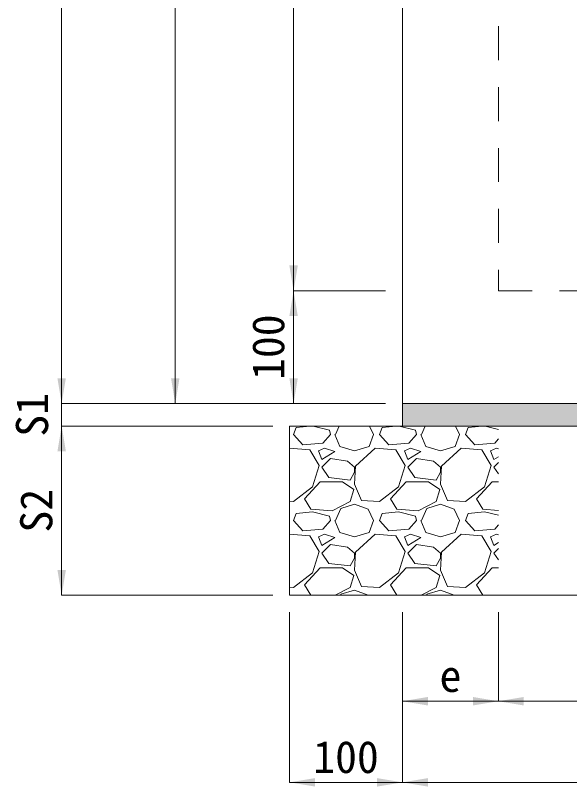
# Model space of a CAD drawing. Units: millimetres at full size. Extents: x 289 to 42849, y -1182 to 27464.
# Drawn here: x 6659 to 7150, y 2789 to 3473 of the extents above; entities that cross this region are included whole.
import ezdxf
from ezdxf.enums import TextEntityAlignment as Align

# ---------------------------------------------------------------- set-up
doc = ezdxf.new("R2010")
doc.units = ezdxf.units.MM
doc.header["$LTSCALE"] = 40
doc.linetypes.add('USER2', pattern=[1.35, 0.75, -0.6])
for name, color, linetype, lineweight in [('0_2', 7, 'Continuous', 20), ('寸法引出', 7, 'Continuous', 9), ('寸法線', 7, 'Continuous', 9), ('本体', 2, 'Continuous', 9), ('ﾊｯﾁﾝｸﾞ', 7, 'Continuous', 5)]:
    doc.layers.add(name, color=color, linetype=linetype, lineweight=lineweight)
doc.styles.add('ＭＳ ゴシック', font='')
doc.styles.get('ＭＳ ゴシック').set_extended_font_data('MS Gothic')

# ---------------------------------------------------------------- blocks, each defined once
blk = doc.blocks.new('filled_arrow')
at = {"color": 0, "linetype": 'Continuous', "lineweight": -2}
blk.add_solid([(7.5, 1.25), (0, 0), (7.5, -1.25)], dxfattribs=at)

msp = doc.modelspace()

# ---------------------------------------------------------------- hatches: boundary and pattern name
at = {"layer": 'ﾊｯﾁﾝｸﾞ'}
msp.add_hatch(color=8, dxfattribs=at).paths.add_polyline_path([(7471.85, 3108.67), (7471.85, 3128.67), (7001.85, 3128.67), (7001.85, 3108.67)])

# ---------------------------------------------------------------- linework, layer by layer
at = {"layer": '0_2'}
for p, q in [((7001.85, 3128.67), (7001.85, 3108.67)), ((7021.85, 3128.67), (7451.85, 3128.67)), ((6901.85, 3108.67), (7571.85, 3108.67)), ((6901.85, 3108.67), (6901.85, 2958.67)), ((6901.85, 2958.67), (7571.85, 2958.67))]:
    msp.add_line(p, q, dxfattribs=at)
at = {"layer": '寸法引出'}
for p, q in [((6699.88, 3173.67), (6699.88, 3063.67)), ((6986.85, 3128.67), (6699.88, 3128.67)), ((6886.85, 3108.67), (6699.88, 3108.67)), ((6699.88, 3108.67), (6699.88, 2958.67)), ((6886.85, 3108.67), (6699.88, 3108.67)), ((6886.85, 2958.67), (6699.88, 2958.67)), ((6901.85, 2943.67), (6901.85, 2792.8)), ((7001.85, 2943.67), (7001.85, 2864.73)), ((7001.85, 2943.67), (7001.85, 2792.8)), ((7001.85, 2943.67), (7001.85, 2792.8)), ((7086.85, 2943.67), (7086.85, 2864.73)), ((7086.85, 2943.67), (7086.85, 2864.73)), ((7001.85, 2864.73), (7086.85, 2864.73)), ((7086.85, 2864.73), (7386.85, 2864.73)), ((7001.85, 2792.8), (6901.85, 2792.8)), ((7001.85, 2792.8), (7471.85, 2792.8))]:
    msp.add_line(p, q, dxfattribs=at)
at = {"layer": '寸法線'}
for p, q in [((6699.88, 3128.67), (6699.88, 4658.66)), ((6800.52, 3878.66), (6800.52, 3128.67)), ((6905.39, 3228.67), (6905.39, 3878.66)), ((6986.85, 3228.67), (6905.39, 3228.67)), ((6905.39, 3128.67), (6905.39, 3228.67)), ((6986.85, 3228.67), (6905.39, 3228.67)), ((6986.85, 3128.67), (6699.88, 3128.67)), ((6986.85, 3128.67), (6800.52, 3128.67)), ((6986.85, 3128.67), (6905.39, 3128.67))]:
    msp.add_line(p, q, dxfattribs=at)
at = {"layer": '本体', "lineweight": 20}
for p, q in [((7001.85, 4578.67), (7001.85, 3128.67)), ((7001.85, 3128.67), (7471.85, 3128.67))]:
    msp.add_line(p, q, dxfattribs=at)
at = {"layer": '本体', "linetype": 'USER2'}
for p, q in [((7086.85, 3949.19), (7086.85, 3228.67)), ((7086.85, 3228.67), (7386.85, 3228.67))]:
    msp.add_line(p, q, dxfattribs=at)
at = {"layer": 'ﾊｯﾁﾝｸﾞ'}
for p, q in [((6905.29, 3101.25), (6907.57, 3107.34)), ((6920.13, 3108.67), (6907.57, 3107.34)), ((6937.29, 3105.06), (6922.86, 3108.67)), ((6938.05, 3101.25), (6937.29, 3105.06)), ((6942.63, 3101.25), (6945.81, 3108.67)), ((6972.73, 3108.67), (6976.15, 3101.25)), ((6981.49, 3101.25), (6983.77, 3107.34)), ((6996.33, 3108.67), (6983.77, 3107.34)), ((7013.49, 3105.06), (6999.06, 3108.67)), ((7014.25, 3101.25), (7013.49, 3105.06)), ((7018.83, 3101.25), (7022.01, 3108.67)), ((7048.93, 3108.67), (7052.35, 3101.25)), ((7057.69, 3101.25), (7059.97, 3107.34)), ((7072.53, 3108.67), (7059.97, 3107.34)), ((7086.85, 3105.77), (7075.26, 3108.67)), ((6913.67, 3092.1), (6905.29, 3101.25)), ((6938.05, 3101.25), (6931.2, 3093.63)), ((6941.86, 3101.25), (6946.44, 3090.58)), ((6972.34, 3090.58), (6976.15, 3101.25)), ((6989.87, 3092.1), (6981.49, 3101.25)), ((7014.25, 3101.25), (7007.4, 3093.63)), ((7018.06, 3101.25), (7022.64, 3090.58)), ((7048.54, 3090.58), (7052.35, 3101.25)), ((7066.07, 3092.1), (7057.69, 3101.25)), ((6931.2, 3093.63), (6913.67, 3092.1)), ((6946.44, 3090.58), (6959.39, 3086.77)), ((6959.39, 3086.77), (6972.34, 3090.58)), ((7007.4, 3093.63), (6989.87, 3092.1)), ((7022.64, 3090.58), (7035.59, 3086.77)), ((7035.59, 3086.77), (7048.54, 3090.58)), ((7083.6, 3093.63), (7066.07, 3092.1)), ((7086.85, 3097.25), (7083.6, 3093.63)), ((6919.77, 3087.53), (6901.85, 3089.03)), ((6928.15, 3073.82), (6919.77, 3087.53)), ((6932.72, 3089.06), (6927.39, 3086.77)), ((6927.39, 3086.77), (6930.43, 3079.15)), ((6930.43, 3079.15), (6941.86, 3086.01)), ((6941.86, 3086.01), (6932.72, 3089.06)), ((6977.68, 3089.06), (6960.15, 3073.05)), ((6995.97, 3087.53), (6977.68, 3089.06)), ((7004.35, 3073.82), (6995.97, 3087.53)), ((7008.92, 3089.06), (7003.59, 3086.77)), ((7003.59, 3086.77), (7006.63, 3079.15)), ((7006.63, 3079.15), (7018.06, 3086.01)), ((7018.06, 3086.01), (7008.92, 3089.06)), ((7053.88, 3089.06), (7036.35, 3073.05)), ((7072.17, 3087.53), (7053.88, 3089.06)), ((7080.55, 3073.82), (7072.17, 3087.53)), ((7085.12, 3089.06), (7079.79, 3086.77)), ((7079.79, 3086.77), (7082.83, 3079.15)), ((7086.85, 3088.48), (7085.12, 3089.06)), ((6938.05, 3079.91), (6930.43, 3072.29)), ((6953.29, 3077.63), (6938.05, 3079.91)), ((6959.39, 3072.29), (6953.29, 3077.63)), ((7014.25, 3079.91), (7006.63, 3072.29)), ((7029.49, 3077.63), (7014.25, 3079.91)), ((7035.59, 3072.29), (7029.49, 3077.63)), ((7082.83, 3079.15), (7086.85, 3081.56)), ((6922.05, 3054.77), (6928.15, 3073.82)), ((6930.43, 3072.29), (6936.53, 3063.15)), ((6960.15, 3073.05), (6959.39, 3057.05)), ((6959.39, 3067.72), (6959.39, 3072.29)), ((6998.25, 3054.77), (7004.35, 3073.82)), ((7006.63, 3072.29), (7012.73, 3063.15)), ((7036.35, 3073.05), (7035.59, 3057.05)), ((7035.59, 3067.72), (7035.59, 3072.29)), ((7074.45, 3054.77), (7080.55, 3073.82)), ((7086.85, 3076.31), (7082.83, 3072.29)), ((7082.83, 3072.29), (7086.85, 3066.26)), ((6955.58, 3060.86), (6959.39, 3067.72)), ((7031.78, 3060.86), (7035.59, 3067.72)), ((6915.19, 3044.1), (6928.91, 3059.34)), ((6928.91, 3059.34), (6948.72, 3059.34)), ((6936.53, 3063.15), (6955.58, 3060.86)), ((6948.72, 3059.34), (6958.63, 3052.48)), ((6959.39, 3057.05), (6965.49, 3042.57)), ((6991.39, 3044.1), (7005.11, 3059.34)), ((7005.11, 3059.34), (7024.92, 3059.34)), ((7012.73, 3063.15), (7031.78, 3060.86)), ((7024.92, 3059.34), (7034.83, 3052.48)), ((7035.59, 3057.05), (7041.69, 3042.57)), ((7067.59, 3044.1), (7081.31, 3059.34)), ((7081.31, 3059.34), (7086.85, 3059.34)), ((6905.29, 3041.81), (6922.05, 3054.77)), ((6958.63, 3052.48), (6955.58, 3041.81)), ((6981.49, 3041.81), (6998.25, 3054.77)), ((7034.83, 3052.48), (7031.78, 3041.81)), ((7057.69, 3041.81), (7074.45, 3054.77)), ((6920.53, 3034.95), (6915.19, 3044.1)), ((6996.73, 3034.95), (6991.39, 3044.1)), ((7072.93, 3034.95), (7067.59, 3044.1)), ((6901.85, 3041.98), (6905.29, 3041.81)), ((6955.58, 3041.81), (6939.58, 3033.43)), ((6947.2, 3035.72), (6959.39, 3039.53)), ((6959.39, 3039.53), (6971.58, 3034.95)), ((6965.49, 3042.57), (6981.49, 3041.81)), ((7031.78, 3041.81), (7015.78, 3033.43)), ((7023.4, 3035.72), (7035.59, 3039.53)), ((7035.59, 3039.53), (7047.78, 3034.95)), ((7041.69, 3042.57), (7057.69, 3041.81)), ((6905.29, 3025.05), (6907.57, 3031.14)), ((6922.05, 3032.67), (6907.57, 3031.14)), ((6939.58, 3033.43), (6920.53, 3034.95)), ((6937.29, 3028.86), (6922.05, 3032.67)), ((6942.63, 3025.05), (6947.2, 3035.72)), ((6971.58, 3034.95), (6976.15, 3025.05)), ((6981.49, 3025.05), (6983.77, 3031.14)), ((6998.25, 3032.67), (6983.77, 3031.14)), ((7015.78, 3033.43), (6996.73, 3034.95)), ((7013.49, 3028.86), (6998.25, 3032.67)), ((7018.83, 3025.05), (7023.4, 3035.72)), ((7047.78, 3034.95), (7052.35, 3025.05)), ((7057.69, 3025.05), (7059.97, 3031.14)), ((7074.45, 3032.67), (7059.97, 3031.14)), ((7086.85, 3033.84), (7072.93, 3034.95)), ((7086.85, 3029.57), (7074.45, 3032.67)), ((6913.67, 3015.9), (6905.29, 3025.05)), ((6938.05, 3025.05), (6931.2, 3017.43)), ((6938.05, 3025.05), (6937.29, 3028.86)), ((6941.86, 3025.05), (6946.44, 3014.38)), ((6972.34, 3014.38), (6976.15, 3025.05)), ((6989.87, 3015.9), (6981.49, 3025.05)), ((7014.25, 3025.05), (7007.4, 3017.43)), ((7014.25, 3025.05), (7013.49, 3028.86)), ((7018.06, 3025.05), (7022.64, 3014.38)), ((7048.54, 3014.38), (7052.35, 3025.05)), ((7066.07, 3015.9), (7057.69, 3025.05)), ((6931.2, 3017.43), (6913.67, 3015.9)), ((7007.4, 3017.43), (6989.87, 3015.9)), ((7083.6, 3017.43), (7066.07, 3015.9)), ((7086.85, 3021.05), (7083.6, 3017.43)), ((6919.77, 3011.33), (6901.85, 3012.83)), ((6928.15, 2997.62), (6919.77, 3011.33)), ((6932.72, 3012.86), (6927.39, 3010.57)), ((6927.39, 3010.57), (6930.43, 3002.95)), ((6930.43, 3002.95), (6941.86, 3009.81)), ((6941.86, 3009.81), (6932.72, 3012.86)), ((6946.44, 3014.38), (6959.39, 3010.57)), ((6959.39, 3010.57), (6972.34, 3014.38)), ((6977.68, 3012.86), (6960.15, 2996.85)), ((6995.97, 3011.33), (6977.68, 3012.86)), ((7004.35, 2997.62), (6995.97, 3011.33)), ((7008.92, 3012.86), (7003.59, 3010.57)), ((7003.59, 3010.57), (7006.63, 3002.95)), ((7006.63, 3002.95), (7018.06, 3009.81)), ((7018.06, 3009.81), (7008.92, 3012.86)), ((7022.64, 3014.38), (7035.59, 3010.57)), ((7035.59, 3010.57), (7048.54, 3014.38)), ((7053.88, 3012.86), (7036.35, 2996.85)), ((7072.17, 3011.33), (7053.88, 3012.86)), ((7080.55, 2997.62), (7072.17, 3011.33)), ((7085.12, 3012.86), (7079.79, 3010.57)), ((7079.79, 3010.57), (7082.83, 3002.95)), ((7086.85, 3012.28), (7085.12, 3012.86)), ((6938.05, 3003.71), (6930.43, 2996.09)), ((6953.29, 3001.43), (6938.05, 3003.71)), ((7014.25, 3003.71), (7006.63, 2996.09)), ((7029.49, 3001.43), (7014.25, 3003.71)), ((7082.83, 3002.95), (7086.85, 3005.36)), ((6922.05, 2978.57), (6928.15, 2997.62)), ((6930.43, 2996.09), (6936.53, 2986.95)), ((6959.39, 2996.09), (6953.29, 3001.43)), ((6960.15, 2996.85), (6959.39, 2980.85)), ((6959.39, 2991.52), (6959.39, 2996.09)), ((6998.25, 2978.57), (7004.35, 2997.62)), ((7006.63, 2996.09), (7012.73, 2986.95)), ((7035.59, 2996.09), (7029.49, 3001.43)), ((7036.35, 2996.85), (7035.59, 2980.85)), ((7035.59, 2991.52), (7035.59, 2996.09)), ((7074.45, 2978.57), (7080.55, 2997.62)), ((7086.85, 3000.11), (7082.83, 2996.09)), ((7082.83, 2996.09), (7086.85, 2990.06)), ((6955.58, 2984.66), (6959.39, 2991.52)), ((7031.78, 2984.66), (7035.59, 2991.52)), ((6915.19, 2967.9), (6928.91, 2983.14)), ((6928.91, 2983.14), (6948.72, 2983.14)), ((6936.53, 2986.95), (6955.58, 2984.66)), ((6948.72, 2983.14), (6958.63, 2976.28)), ((6991.39, 2967.9), (7005.11, 2983.14)), ((7005.11, 2983.14), (7024.92, 2983.14)), ((7012.73, 2986.95), (7031.78, 2984.66)), ((7024.92, 2983.14), (7034.83, 2976.28)), ((7067.59, 2967.9), (7081.31, 2983.14)), ((7081.31, 2983.14), (7086.85, 2983.14)), ((6905.29, 2965.61), (6922.05, 2978.57)), ((6958.63, 2976.28), (6955.58, 2965.61)), ((6959.39, 2980.85), (6965.49, 2966.37)), ((6981.49, 2965.61), (6998.25, 2978.57)), ((7034.83, 2976.28), (7031.78, 2965.61)), ((7035.59, 2980.85), (7041.69, 2966.37)), ((7057.69, 2965.61), (7074.45, 2978.57)), ((6920.53, 2958.75), (6915.19, 2967.9)), ((6996.73, 2958.75), (6991.39, 2967.9)), ((7072.93, 2958.75), (7067.59, 2967.9)), ((6901.85, 2965.78), (6905.29, 2965.61)), ((6955.58, 2965.61), (6942.32, 2958.67)), ((6947.2, 2959.52), (6959.39, 2963.33)), ((6959.39, 2963.33), (6971.58, 2958.75)), ((6965.49, 2966.37), (6981.49, 2965.61)), ((7031.78, 2965.61), (7018.52, 2958.67)), ((7023.4, 2959.52), (7035.59, 2963.33)), ((7035.59, 2963.33), (7047.78, 2958.75)), ((7041.69, 2966.37), (7057.69, 2965.61)), ((6921.63, 2958.67), (6920.53, 2958.75)), ((6946.83, 2958.67), (6947.2, 2959.52)), ((6971.58, 2958.75), (6971.62, 2958.67)), ((6997.83, 2958.67), (6996.73, 2958.75)), ((7023.03, 2958.67), (7023.4, 2959.52)), ((7047.78, 2958.75), (7047.82, 2958.67)), ((7074.03, 2958.67), (7072.93, 2958.75))]:
    msp.add_line(p, q, dxfattribs=at)

# ---------------------------------------------------------------- block references
at = {"layer": '寸法引出', "xscale": 3, "yscale": 3}
for p, rotation in [((6699.88, 3128.67), 90), ((6699.88, 3108.67), 270), ((6699.88, 3108.67), 270), ((6699.88, 2958.67), 90), ((7086.85, 2864.73), 180), ((7001.85, 2792.8), 180)]:
    msp.add_blockref('filled_arrow', p, dxfattribs=dict(at, rotation=rotation))
for p in [(7001.85, 2864.73), (7086.85, 2864.73), (6901.85, 2792.8), (7001.85, 2792.8)]:
    msp.add_blockref('filled_arrow', p, dxfattribs=at)
at = {"layer": '寸法線', "xscale": 3, "yscale": 3}
for p, rotation in [((6905.39, 3228.67), 90), ((6905.39, 3228.67), 270), ((6699.88, 3128.67), 90), ((6800.52, 3128.67), 90), ((6905.39, 3128.67), 90)]:
    msp.add_blockref('filled_arrow', p, dxfattribs=dict(at, rotation=rotation))

# ---------------------------------------------------------------- texts
at = {"layer": '寸法引出', "style": 'ＭＳ ゴシック'}
for s, p in [('S1', (6673.63, 3118.67)), ('S2', (6677.38, 3033.67))]:
    msp.add_text(s, height=28.48, rotation=90, dxfattribs=at).set_placement(p, align=Align.MIDDLE_CENTER)
for s, p in [('e', (7044.35, 2887.23)), ('100', (6951.85, 2815.3))]:
    msp.add_text(s, height=28.48, dxfattribs=at).set_placement(p, align=Align.MIDDLE_CENTER)
at = {"layer": '寸法線', "style": 'ＭＳ ゴシック'}
msp.add_text('100', height=28.48, rotation=90, dxfattribs=at).set_placement((6882.89, 3178.67), align=Align.MIDDLE_CENTER)

doc.saveas('drawing.dxf')
